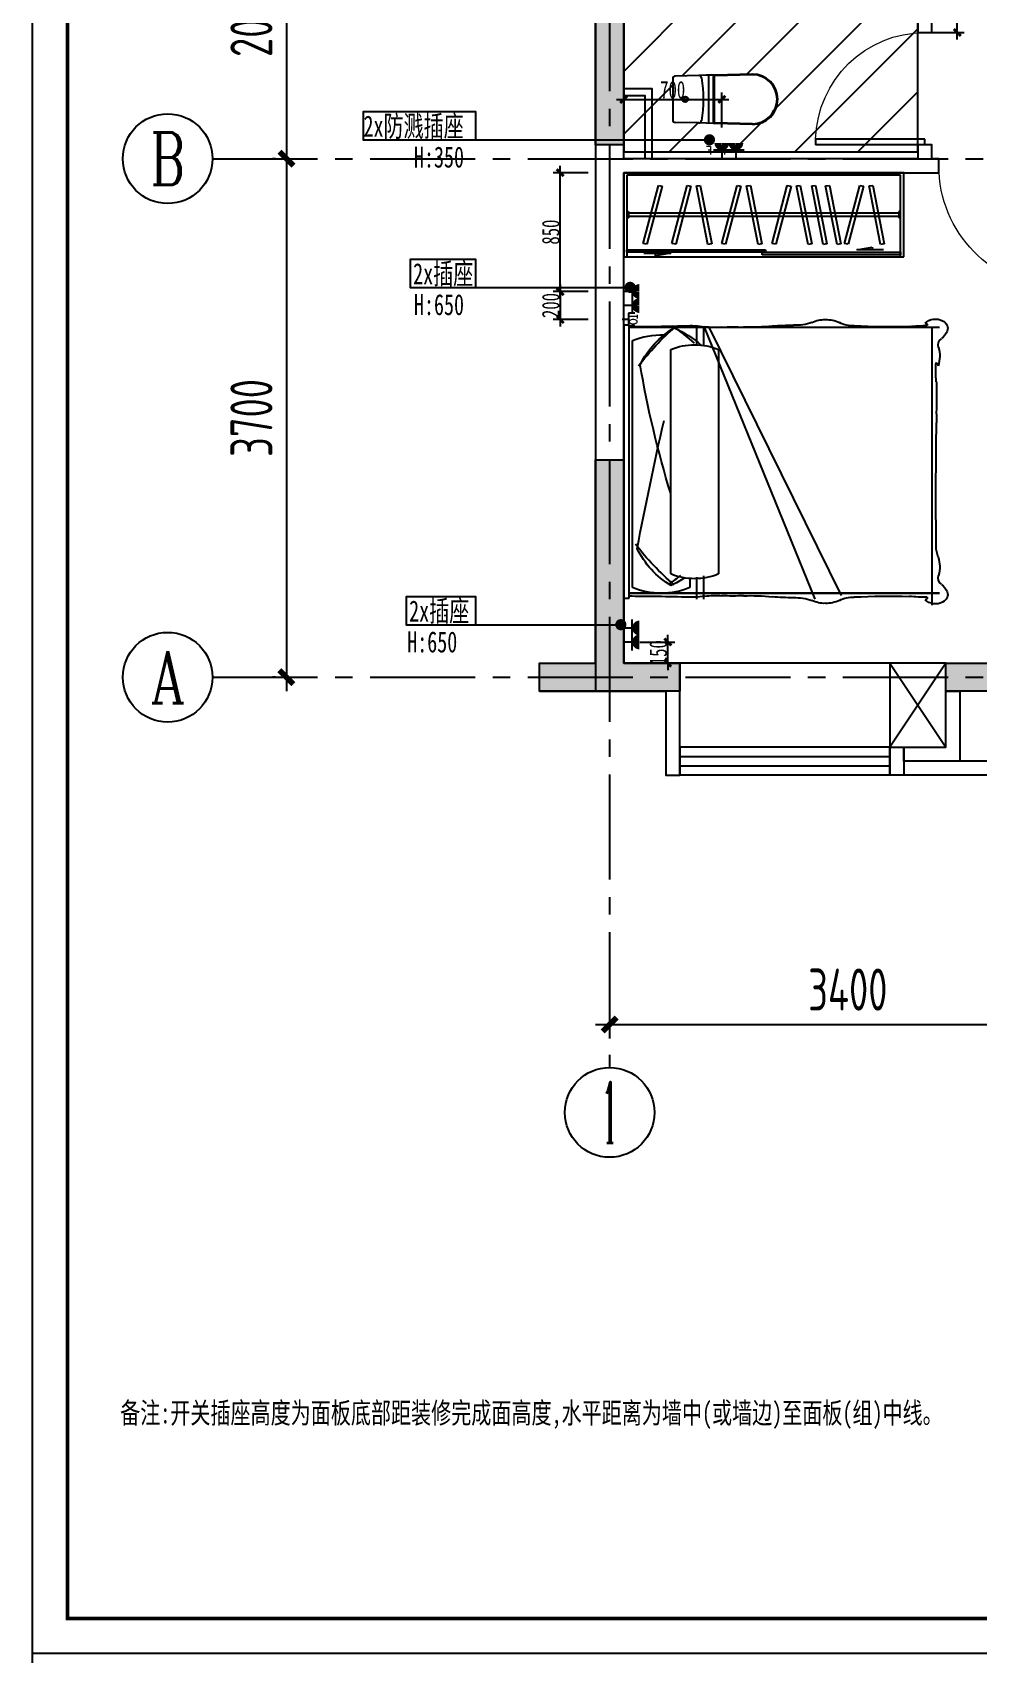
# Model space of a CAD drawing. Header units: millimetres. Extents: x -133666 to 880576, y -269375 to 86941.
# Drawn here: x 22354 to 29100, y -186999 to -175430 of the extents above; entities that cross this region are included whole.
import ezdxf
from ezdxf.enums import TextEntityAlignment as Align

# ---------------------------------------------------------------- set-up
doc = ezdxf.new("R2010")
doc.units = ezdxf.units.MM
doc.header["$LTSCALE"] = 1000
for name, pattern in [('CENTER', [50.8, 31.75, -6.35, 6.35, -6.35]), ('CENTER2', [1.125, 0.75, -0.125, 0.125, -0.125]), ('DASH', [0.35, 0.25, -0.1])]:
    doc.linetypes.add(name, pattern=pattern)
doc.layers.get('0').update_dxf_attribs({"linetype": 'CONTINUOUS'})
doc.layers.get('Defpoints').update_dxf_attribs({"color": 6, "linetype": 'CONTINUOUS'})
for name, color, linetype in [('6#轴网(1-4)20181120$0$11 12 17 18 19 20 21 22-ZW$0$AXIS_轴号_A', 8, 'CONTINUOUS'), ('6#轴网(1-4)20181120$0$11 12 17 18 19 20 21 22-ZW$0$AXIS_轴文_A', 8, 'CONTINUOUS'), ('6#轴网(1-4)20181120$0$AXIS_TEXT', 8, 'CONTINUOUS'), ('A-FUR', 8, 'CONTINUOUS'), ('A-Lvtry', 5, 'CONTINUOUS'), ('A-看线', 105, 'CONTINUOUS'), ('A-降板区域', 251, 'CONTINUOUS'), ('AXIS', 253, 'CENTER'), ('BORDER', 7, 'CONTINUOUS'), ('DIM', 3, 'CONTINUOUS'), ('M-机电点位(布局空间)', 7, 'CONTINUOUS'), ('PUB_HATCH', 8, 'CONTINUOUS'), ('PUB_TEXT', 7, 'CONTINUOUS'), ('WALL', 2, 'CONTINUOUS'), ('WINDOW', 4, 'CONTINUOUS'), ('ZZ001-PC 轮廓', 30, 'CONTINUOUS'), ('剪力墙', 6, 'CONTINUOUS'), ('栏杆', 142, 'CONTINUOUS')]:
    doc.layers.add(name, color=color, linetype=linetype)
doc.layers.add('S-ANNO-REVS', color=1, linetype='CONTINUOUS', true_color=0xff0000, plot=False)
doc.styles.add('6#轴网(1-4)20181120$0$11 12 17 18 19 20 21 22-ZW$0$_TCH_AXIS', font='COMPLEX', dxfattribs={"bigfont": 'GBCBIG'})
doc.styles.add('6#轴网(1-4)20181120$0$COMPLEX', font='COMPLEX')
doc.styles.add('DIM', font='', dxfattribs={"width": 0.7})
doc.styles.add('HZ', font='romans.shx', dxfattribs={"width": 0.9, "bigfont": 'bzhz.shx'})
doc.styles.add('ZZ', font='tssdeng.shx', dxfattribs={"width": 0.7, "bigfont": 'tssdchn.shx'})
doc.styles.add('黑体', font='simhei.ttf')
doc.styles.get('DIM').set_extended_font_data('SimSun')
doc.dimstyles.new('TSSD_100_100', dxfattribs={"dimtxt": 300, "dimasz": 100, "dimexe": 100, "dimexo": 250, "dimgap": 100, "dimtad": 1, "dimdec": 0, "dimzin": 0, "dimdsep": 46, "dimtxsty": 'ZZ', "dimblk": 'ARCHTICK', "dimcen": 0, "dimdle": 100, "dimclrd": 256, "dimclrt": 7, "dimadec": 0, "dimazin": 0, "dimtfac": 1, "dimtdec": 0, "dimtix": 1, "dimtmove": 2, "dimatfit": 3, "dimfxl": 0, "dimtolj": 1, "dimtzin": 0, "dimarcsym": 0})
doc.dimstyles.new('金螳螂1-50', dxfattribs={"dimscale": 50, "dimtxt": 2.5, "dimasz": 1, "dimexe": 1, "dimexo": 1, "dimgap": 0.1, "dimtad": 1, "dimdec": 0, "dimrnd": 5, "dimzin": 0, "dimdsep": 46, "dimtxsty": 'DIM', "dimblk": 'ARCHTICK', "dimcen": 2, "dimdle": 1, "dimclrd": 254, "dimclre": 254, "dimclrt": 30, "dimadec": 0, "dimazin": 0, "dimtfac": 1, "dimtdec": 0, "dimtix": 1, "dimtmove": 2, "dimatfit": 3, "dimldrblk": 'A', "dimfxl": 0, "dimtolj": 1, "dimtzin": 0, "dimarcsym": 0})

# ---------------------------------------------------------------- blocks, each defined once
blk = doc.blocks.new('u5g')
at = {"color": 8, "linetype": 'DASH', "ltscale": 20}
for p, q in [((20, -300), (30, -300)), ((20, -350), (30, -350)), ((30, -300), (30, -350)), ((1695, -312.5), (30, -312.5)), ((1695, -337.5), (30, -337.5)), ((1705, -300), (1695, -300)), ((1695, -300), (1695, -350)), ((1705, -350), (1695, -350))]:
    blk.add_line(p, q, dxfattribs=at)
at = {"color": 8, "ltscale": 20}
for p, q in [((1434.9, -595), (1530, -576.1)), ((1600.1, -595), (1434.9, -595)), ((1530, -576.1), (1530, -595)), ((124.9, -623), (290.1, -623)), ((290.1, -623), (195, -641.9)), ((195, -641.9), (195, -623))]:
    blk.add_line(p, q, dxfattribs=at)
at = {"linetype": 'DASH', "ltscale": 20}
for points in [[(1725, 0), (0, 0), (0, -650), (1725, -650)], [(20, -595), (872.5, -595), (872.5, -615), (20, -615)], [(852.5, -615), (1705, -615), (1705, -635), (852.5, -635)]]:
    blk.add_lwpolyline(points, close=True, dxfattribs=at)
blk.add_lwpolyline([(1705, -650), (1705, -20), (20, -20), (20, -650)], dxfattribs=at)
at = {"color": 8, "linetype": 'DASH', "ltscale": 20}
for points in [[(518.6, -554.1), (447.8, -102.1), (471, -98.4), (541.8, -550.4)], [(827.7, -554.1), (756.9, -102.1), (780.1, -98.4), (850.9, -550.4)], [(1135.1, -554.1), (1064.3, -102.1), (1087.5, -98.4), (1158.3, -550.4)], [(1228.3, -554.1), (1157.5, -102.1), (1180.7, -98.4), (1251.5, -550.4)], [(1313.9, -554.1), (1243.1, -102.1), (1266.3, -98.4), (1337.1, -550.4)], [(1581.2, -554.1), (1510.4, -102.1), (1533.7, -98.4), (1604.4, -550.4)], [(120.6, -547.7), (214.1, -99.8), (237.1, -104.6), (143.5, -552.5)], [(297.3, -547.7), (390.9, -99.8), (413.8, -104.6), (320.3, -552.5)], [(604.7, -547.7), (698.2, -99.8), (721.2, -104.6), (627.7, -552.5)], [(913.8, -547.7), (1007.3, -99.8), (1030.3, -104.6), (936.8, -552.5)], [(1360, -547.7), (1453.5, -99.8), (1476.5, -104.6), (1383, -552.5)]]:
    blk.add_lwpolyline(points, close=True, dxfattribs=at)
blk = doc.blocks.new('床-次')
for p, q in [((-40, 738), (-2254, 738, 0)), ((-40, 738), (-2254, 738, 0)), ((-2200, 738, 0), (-2200, -1247, 0)), ((-608, 738), (-1552, -1178, 0)), ((-575, 738), (-1364, -1204, 0)), ((-571, 738), (-571, 606)), ((-520, 738), (-520, 615)), ((-40, -1196, 0), (-40, 750)), ((-40, 750), (0, 750)), ((0, 750), (0, -1196, 0)), ((-63, -1122, 0), (-63, 641)), ((-678, 577), (-678, -1024, 0)), ((-336, -1024, 0), (-336, 577)), ((-571, -1037, 0), (-571, -1204, 0)), ((-520, -1046, 0), (-520, -1204, 0)), ((-473, -1057, 0), (-473, -1122, 0)), ((-40, -1158, 0), (-2254, -1158, 0)), ((-40, -1161, 0), (-2254, -1161, 0)), ((0, -1196, 0), (-40, -1196, 0)), ((0, -1196, 0), (0, -1196, 0))]:
    blk.add_line(p, q)
for centre, radius, start, end in [((-2251, 726, 0), 61.8, 114.6552, 197.0582), ((-2183, 764, 0), 138, 203.7061, 231.956), ((-2225, 689, 0), 106, 45.7841, 118.7213), ((-2151, 749, 0), 16, 93.3957, 183.4418), ((-2166, -467, 0), 1215, 83.9678, 90.0408), ((-1899, 5580, 0), 4841, 268.3597, 272.9952), ((-1636, 955), 209, 267.1562, 297.4576), ((-1447, 581), 210, 87.9632, 116.1276), ((-1431, 599), 192, 63.047, 92.6492), ((-1226, 1105), 355, 250.6064, 272.328), ((-1221, -1525), 2276, 85.9688, 89.7495), ((-909, 2045), 1309, 263.3302, 272.3581), ((-778, -774), 1513, 87.0776, 92.9224), ((-656, 1541), 806, 266.782, 275.5915), ((-481, 164), 584, 86.0367, 99.5331), ((-58, 47), 749, 113.8347, 131.4622), ((532, -530), 1549, 124.5749, 131.8881), ((-775, -20652), 21401, 88.4924, 89.1043), ((-1547, -637), 1811, 37.3131, 49.4206), ((-690, 186), 638, 26.4088, 59.0003), ((-160, -2198), 2940, 87.6616, 91.0116), ((-2298, 610, 0), 53.6, 340.2311, 55.8644), ((-2020, 531, 0), 236, 164.9987, 197.1808), ((-507, 162), 449, 67.6212, 112.3788), ((-268, 143), 539, 67.6212, 92.1024), ((-2203, 452, 0), 43.4, 129.0734, 167.946), ((-3162, 430, 0), 934, 354.9526, 3.4165), ((-7155, 1654, 0), 7136, 342.8602, 350.4427), ((5543, 272, 0), 7776, 179.4426, 181.0757), ((-1420, 79, 0), 813, 176.6723, 181.7242), ((-34508, -459, 0), 32279, 359.3428, 0.9116), ((-27131, -6036, 0), 27529, 10.8714, 12.8171), ((-2020, -974, 0), 236, 162.8192, 195.0013), ((-2529, -808, 0), 300, 341.3052, 356.0421), ((-1524, 287, 0), 1811, 309.9646, 322.6869), ((-667, -560, 0), 638, 300.9997, 333.5912), ((-2298, -1053, 0), 53.6, 304.1356, 19.7689), ((-507, -609, 0), 449, 247.6212, 292.3788), ((555, 180, 0), 1549, 231.6372, 235.4251), ((-2251, -1169, 0), 61.8, 162.9418, 245.3448), ((-2183, -1207, 0), 138, 128.044, 156.2939), ((-268, -623, 0), 539, 247.6212, 292.3788), ((-35, -421, 0), 749, 237.4638, 246.1653), ((-2225, -1132, 0), 106, 241.2787, 314.2159), ((-2166, 24, 0), 1215, 269.9592, 276.0322), ((-2151, -1192, 0), 16, 176.5582, 266.6043), ((-1899, -6023, 0), 4841, 87.0048, 91.6403), ((-1636, -1398, 0), 209, 62.5424, 92.8438), ((-1447, -1024, 0), 210, 243.8724, 272.0368), ((-1431, -1042, 0), 192, 267.3508, 296.953), ((-1226, -1548, 0), 355, 87.672, 109.3936), ((-1221, 1082, 0), 2276, 270.2505, 274.0312), ((-909, -2488, 0), 1309, 87.6419, 96.6698), ((-778, 331, 0), 1513, 267.0776, 272.9224), ((-656, -1984, 0), 806, 84.4085, 93.218), ((-481, -607, 0), 584, 260.4669, 273.9633), ((-775, 20209, 0), 21401, 270.8957, 271.5076), ((-160, 1755, 0), 2940, 268.9884, 272.3384)]:
    blk.add_arc(centre, radius, start, end)
blk = doc.blocks.new('6#轴网(1-4)20181120$0$_AXISO')
at = {"color": 8}
blk.add_circle((0, 0), 0.5, dxfattribs=at)
at = {"layer": '6#轴网(1-4)20181120$0$AXIS_TEXT', "color": 8, "style": '6#轴网(1-4)20181120$0$COMPLEX', "width": 1.041667}
blk.add_attdef('A', text='', height=0.56, dxfattribs=at).set_placement((-0.25, -0.28), (0.25, -0.28), align=Align.FIT)
blk = doc.blocks.new('_ArchTick')
at = {"color": 0, "linetype": 'ByBlock', "const_width": 0.4}
blk.add_lwpolyline([(-0.5, -0.5), (0.5, 0.5)], dxfattribs=at)
blk = doc.blocks.new('*D349')
at = {"layer": 'Defpoints', "color": 0, "transparency": 16777216}
for p in [(3400, -1600), (0, -1725), (3400, -2379)]:
    blk.add_point(p, dxfattribs=at)
at = {"layer": 'DIM', "color": 0, "lineweight": -2, "transparency": 16777216}
for p, q in [((3400, -1850), (3400, -2479)), ((0, -1975), (0, -2479))]:
    blk.add_line(p, q, dxfattribs=at)
at = {"layer": 'DIM', "lineweight": -2, "transparency": 16777216}
blk.add_line((-100, -2379), (3500, -2379), dxfattribs=at)
at = {"layer": 'DIM', "lineweight": -2, "transparency": 16777216, "xscale": 100, "yscale": 100, "zscale": 100, "rotation": 180}
blk.add_blockref('_ArchTick', (0, -2379), dxfattribs=at)
at = {"layer": 'DIM', "lineweight": -2, "transparency": 16777216, "xscale": 100, "yscale": 100, "zscale": 100}
blk.add_blockref('_ArchTick', (3400, -2379), dxfattribs=at)
at = {"layer": 'DIM', "color": 7, "transparency": 16777216, "insert": (1700, -2129), "char_height": 300, "attachment_point": 5, "style": 'ZZ'}
blk.add_mtext('\\A1;3400', dxfattribs=at)
blk = doc.blocks.new('*D351')
at = {"layer": 'Defpoints', "color": 0, "transparency": 16777216}
for p in [(-2135, 5800), (-2307, 3800), (-2135, 3800)]:
    blk.add_point(p, dxfattribs=at)
at = {"layer": 'DIM', "lineweight": -2, "transparency": 16777216}
blk.add_line((-2307, 5900), (-2307, 3700), dxfattribs=at)
at = {"layer": 'DIM', "color": 0, "lineweight": -2, "transparency": 16777216}
for p, q in [((-2385, 5800), (-2407, 5800)), ((-2385, 3800), (-2407, 3800))]:
    blk.add_line(p, q, dxfattribs=at)
at = {"layer": 'DIM', "lineweight": -2, "transparency": 16777216, "xscale": 100, "yscale": 100, "zscale": 100}
for p, rotation in [((-2307, 5800), 90), ((-2307, 3800), 270)]:
    blk.add_blockref('_ArchTick', p, dxfattribs=dict(at, rotation=rotation))
at = {"layer": 'DIM', "color": 7, "transparency": 16777216, "insert": (-2557, 4800), "char_height": 300, "attachment_point": 5, "rotation": 90, "style": 'ZZ'}
blk.add_mtext('\\A1;2000', dxfattribs=at)
blk = doc.blocks.new('*D352')
at = {"layer": 'Defpoints', "color": 0, "transparency": 16777216}
for p in [(-2135, 3800), (-2307, 100), (-2135, 100)]:
    blk.add_point(p, dxfattribs=at)
at = {"layer": 'DIM', "lineweight": -2, "transparency": 16777216}
blk.add_line((-2307, 3900), (-2307, 0), dxfattribs=at)
at = {"layer": 'DIM', "color": 0, "lineweight": -2, "transparency": 16777216}
for p, q in [((-2385, 3800), (-2407, 3800)), ((-2385, 100), (-2407, 100))]:
    blk.add_line(p, q, dxfattribs=at)
at = {"layer": 'DIM', "lineweight": -2, "transparency": 16777216, "xscale": 100, "yscale": 100, "zscale": 100}
for p, rotation in [((-2307, 3800), 90), ((-2307, 100), 270)]:
    blk.add_blockref('_ArchTick', p, dxfattribs=dict(at, rotation=rotation))
at = {"layer": 'DIM', "color": 7, "transparency": 16777216, "insert": (-2557, 1950), "char_height": 300, "attachment_point": 5, "rotation": 90, "style": 'ZZ'}
blk.add_mtext('\\A1;3700', dxfattribs=at)
blk = doc.blocks.new('$TCHSYS$WIN2D')
for p, q in [((-0.5, 0.5), (0.5, 0.5)), ((-0.5, 0.5), (-0.5, -0.5)), ((0.5, 0.5), (0.5, -0.5)), ((0.5, 0.1667), (-0.5, 0.1667)), ((0.5, -0.1667), (-0.5, -0.1667)), ((-0.5, -0.5), (0.5, -0.5))]:
    blk.add_line(p, q)
blk = doc.blocks.new('$DorLib2D$00000001')
for p, q in [((0.45, 0.975), (0.5, 0.975)), ((0.45, 0), (0.45, 0.975)), ((0.5, 0), (0.5, 0.975)), ((0.5, 0), (0.45, 0))]:
    blk.add_line(p, q)
at = {"lineweight": 13}
blk.add_arc((0.475, 0), 0.975, 91.4693, 180, dxfattribs=at)
blk = doc.blocks.new('A$C2EEA3612')
at = {"linetype": 'Continuous'}
for p, q in [((-180, 570), (-173, 300)), ((-175, 570), (-168, 300)), ((175, 570), (168, 300)), ((180, 570), (173, 300)), ((-173, 300), (-171, 240)), ((-172, 255), (172, 255)), ((-171, 240), (-169, 187)), ((-163, 295), (163, 295)), ((-163, 290), (163, 290)), ((171, 240), (169, 187)), ((173, 300), (171, 240)), ((-169, 187), (-166, 19)), ((169, 187), (166, 19)), ((-146, 0), (146, 0))]:
    blk.add_line(p, q, dxfattribs=at)
for radius in [20, 15]:
    blk.add_circle((0, 90), radius, dxfattribs=at)
for centre, radius, start, end in [((0, 570), 180, 0, 180), ((0, 570), 175, 0, 180), ((-163, 300), 10, 181.7534, 270), ((-163, 300), 5, 181.7534, 270), ((163, 300), 5, 270, 358.2466), ((163, 300), 10, 270, 358.2466), ((-149, 187), 20, 99.8557, 181.7534), ((0, -673), 893, 80.1443, 99.8557), ((149, 187), 20, 358.2466, 80.1443), ((-146, 20), 20, 181.7534, 270), ((146, 20), 20, 270, 358.2466)]:
    blk.add_arc(centre, radius, start, end, dxfattribs=at)
blk = doc.blocks.new('g3wr')
at = {"color": 251}
blk.add_wipeout([(92376, 176270), (92376, 176416), (92376, 176562), (92382, 176575), (92396, 176582), (92459, 176583), (92576, 176581), (92666, 176589), (92736, 176588), (92946, 176596), (92946, 176591), (93057, 176558), (93057, 176558), (93126, 176416), (93076, 176298), (92946, 176236), (92831, 176244), (92676, 176243), (92576, 176251), (92396, 176250)], dxfattribs=at)
at = {"xscale": -1, "rotation": 270}
blk.add_blockref('A$C2EEA3612', (92376, 176416), dxfattribs=at)
blk = doc.blocks.new('B20190310213323')
at = {"layer": 'PUB_HATCH'}
for points in [[(0, 5900), (200, 5900), (200, 3900), (0, 3900), (0, 5700)], [(-400, 0), (-400, 200), (0, 200), (0, 1650), (200, 1650), (200, 200), (600, 200), (600, 0)], [(3400, 200), (3400, 1650), (3600, 1650), (3600, 0), (2500, 0), (2500, 200)]]:
    blk.add_hatch(color=256, dxfattribs=at).paths.add_polyline_path(points)
at = {"layer": 'A-看线'}
blk.add_lwpolyline([(2100, 200), (600, 200)], dxfattribs=at)
at = {"layer": 'WALL'}
for points in [[(1000, 5800), (1000, 8800), (1500, 8800), (1500, 9000), (800, 9000), (800, 5700), (2300, 5700), (2300, 4700), (2400, 4700), (2400, 5700), (2450, 5700), (2450, 5800)], [(2200, -400), (2500, -400), (2500, 0), (2600, 0), (2600, -500), (2200, -500)], [(2100, -400), (2200, -400), (2200, -600), (2100, -600)]]:
    blk.add_lwpolyline(points, close=True, dxfattribs=at)
for points in [[(600, -400), (600, 200), (200, 200), (200, 3700), (2450, 3700), (2450, 3800), (2400, 3800), (2400, 3900), (2300, 3900), (2300, 3800), (200, 3800), (200, 6500), (0, 6500), (0, 0), (500, 0), (500, -600), (600, -600), (600, -400)], [(200, 4300), (400, 4300), (400, 3800)], [(200, 4250), (350, 4250), (350, 3800)], [(3600, 1650), (3600, 200), (4000, 200), (4000, 0), (3500, 0), (3500, -600), (3400, -600), (3400, 0), (2500, 0), (2500, 0), (2500, 200), (2500, 200), (2500, 200), (3400, 200), (3400, 1650)]]:
    blk.add_lwpolyline(points, dxfattribs=at)
at = {"layer": '剪力墙', "elevation": 0}
for points in [[(0, 5900), (200, 5900), (200, 3900), (0, 3900), (0, 5700)], [(3400, 200), (3400, 1650), (3600, 1650), (3600, 0), (2500, 0), (2500, 200)]]:
    blk.add_lwpolyline(points, close=True, dxfattribs=at)
blk.add_lwpolyline([(-400, 0), (-400, 200), (0, 200), (0, 1650), (200, 1650), (200, 200), (600, 200), (600, 0), (-400, 0), (200, 0)], dxfattribs=at)
at = {"layer": '栏杆'}
for points in [[(3400, -500), (2200, -500)], [(3400, -600), (2200, -600)]]:
    blk.add_lwpolyline(points, dxfattribs=at)
at = {"layer": 'WINDOW'}
for p, xscale, yscale, zscale, rotation in [((2350, 4300), -800, 800, 800, 90), ((2900, 3750), -900, 900, -900, 180)]:
    blk.add_blockref('$DorLib2D$00000001', p, dxfattribs=dict(at, xscale=xscale, yscale=yscale, zscale=zscale, rotation=rotation))
at = {"layer": 'WINDOW', "xscale": -1500, "yscale": 200, "zscale": 1500}
blk.add_blockref('$TCHSYS$WIN2D', (1350, -500), dxfattribs=at)
at = {"layer": 'A-Lvtry', "ltscale": 3, "extrusion": (0, 0, -1), "zscale": -1, "rotation": 180}
blk.add_blockref('g3wr', (91826, 180640), dxfattribs=at)
blk = doc.blocks.new('B20190319225928')
at = {"layer": 'BORDER'}
blk.add_lwpolyline([(0, 0), (0, 29700), (42000, 29700), (42000, 0)], close=True, dxfattribs=at)
at = {"layer": 'BORDER', "const_width": 50}
blk.add_lwpolyline([(2500, 500), (2500, 29200), (41500, 29200), (41500, 500)], close=True, dxfattribs=at)
blk = doc.blocks.new('二极 三极单相插座  暗装')
for p, q in [((-54, 55), (54, 55)), ((0, 55), (0, 0))]:
    blk.add_line(p, q)
at = {"const_width": 47.2}
blk.add_lwpolyline([(24, 101, -0.414214), (0, 78, -0.414214), (-24, 101, -0.414214)], format="xyb", dxfattribs=at)
blk = doc.blocks.new('墙面防潮插座 暗装')
for p, q in [((-54, 55), (54, 55)), ((0, 55), (0, 0))]:
    blk.add_line(p, q)
at = {"const_width": 47.2}
blk.add_lwpolyline([(24, 101, -0.414214), (0, 78, -0.414214), (-24, 101, -0.414214)], format="xyb", dxfattribs=at)
at = {"style": 'HZ', "width": 0.9}
blk.add_text('F', height=50, dxfattribs=at).set_placement((83, 53), align=Align.MIDDLE)
blk = doc.blocks.new('*D1199')
at = {"layer": 'Defpoints', "color": 0, "transparency": 16777216}
for p in [(26574, -179780), (26889, -179780), (26574, -179931)]:
    blk.add_point(p, dxfattribs=at)
at = {"layer": 'DIM', "color": 254, "lineweight": -2, "transparency": 16777216}
for p, q in [((26889, -179780), (26889, -179730)), ((26689, -179780), (26939, -179780)), ((26889, -179931), (26889, -179780)), ((26689, -179931), (26939, -179931)), ((26889, -179931), (26889, -179981))]:
    blk.add_line(p, q, dxfattribs=at)
at = {"layer": 'DIM', "color": 254, "lineweight": -2, "transparency": 16777216, "xscale": 50, "yscale": 50, "zscale": 50}
for p, rotation in [((26889, -179780), 270), ((26889, -179931), 90)]:
    blk.add_blockref('_ArchTick', p, dxfattribs=dict(at, rotation=rotation))
at = {"layer": 'DIM', "color": 30, "transparency": 16777216, "insert": (26821, -179856), "char_height": 125, "attachment_point": 5, "rotation": 90, "style": 'DIM'}
blk.add_mtext('\\A1;150', dxfattribs=at)
blk = doc.blocks.new('A')
for p, q in [((-0.37, 0), (-2.13, 0)), ((-1.44, 1.15), (-1.09, 1.44)), ((-1.44, 1.15), (-0.37, 0)), ((-1.44, -1.15), (-0.37, 0)), ((-1.09, 1.44), (0, 0)), ((-1.09, -1.44), (0, 0)), ((-1.44, -1.15), (-1.09, -1.44))]:
    blk.add_line(p, q)
for points in [[(-1.44, 1.15), (-1.09, 1.44), (-0.37, 0), (0, 0)], [(-1.44, -1.15), (-1.09, -1.44), (-0.37, 0), (0, 0)]]:
    blk.add_solid(points)
blk = doc.blocks.new('*D1200')
at = {"layer": 'Defpoints', "color": 0, "transparency": 16777216}
for p in [(26121, -176431), (26574, -176431), (26600, -177280)]:
    blk.add_point(p, dxfattribs=at)
at = {"layer": 'DIM', "color": 254, "lineweight": -2, "transparency": 16777216}
for p, q in [((26121, -177330), (26121, -176381)), ((26321, -176431), (26071, -176431)), ((26321, -177280), (26071, -177280))]:
    blk.add_line(p, q, dxfattribs=at)
at = {"layer": 'DIM', "color": 254, "lineweight": -2, "transparency": 16777216, "xscale": 50, "yscale": 50, "zscale": 50}
for p, rotation in [((26121, -176431), 90), ((26121, -177280), 270)]:
    blk.add_blockref('_ArchTick', p, dxfattribs=dict(at, rotation=rotation))
at = {"layer": 'DIM', "color": 30, "transparency": 16777216, "insert": (26054, -176855), "char_height": 125, "attachment_point": 5, "rotation": 90, "style": 'DIM'}
blk.add_mtext('\\A1;850', dxfattribs=at)
blk = doc.blocks.new('*D1206')
at = {"layer": 'Defpoints', "color": 0, "transparency": 16777216}
for p in [(27275, -175908), (26574, -176331), (27275, -176331)]:
    blk.add_point(p, dxfattribs=at)
at = {"layer": 'DIM', "color": 254, "lineweight": -2, "transparency": 16777216}
for p, q in [((26524, -175908), (27325, -175908)), ((26574, -176108), (26574, -175858)), ((27275, -176108), (27275, -175858))]:
    blk.add_line(p, q, dxfattribs=at)
at = {"layer": 'DIM', "color": 254, "lineweight": -2, "transparency": 16777216, "xscale": 50, "yscale": 50, "zscale": 50, "rotation": 180}
blk.add_blockref('_ArchTick', (26574, -175908), dxfattribs=at)
at = {"layer": 'DIM', "color": 254, "lineweight": -2, "transparency": 16777216, "xscale": 50, "yscale": 50, "zscale": 50}
blk.add_blockref('_ArchTick', (27275, -175908), dxfattribs=at)
at = {"layer": 'DIM', "color": 30, "transparency": 16777216, "insert": (26924, -175840), "char_height": 125, "attachment_point": 5, "style": 'DIM'}
blk.add_mtext('\\A1;700', dxfattribs=at)
blk = doc.blocks.new('*D1207')
at = {"layer": 'Defpoints', "color": 0, "transparency": 16777216}
for p in [(28674, -174931), (28955, -174931), (28674, -175431)]:
    blk.add_point(p, dxfattribs=at)
at = {"layer": 'DIM', "color": 254, "lineweight": -2, "transparency": 16777216}
for p, q in [((28955, -175481), (28955, -174881)), ((28755, -174931), (29005, -174931)), ((28755, -175431), (29005, -175431))]:
    blk.add_line(p, q, dxfattribs=at)
at = {"layer": 'DIM', "color": 254, "lineweight": -2, "transparency": 16777216, "xscale": 50, "yscale": 50, "zscale": 50}
for p, rotation in [((28955, -174931), 90), ((28955, -175431), 270)]:
    blk.add_blockref('_ArchTick', p, dxfattribs=dict(at, rotation=rotation))
at = {"layer": 'DIM', "color": 30, "transparency": 16777216, "insert": (28887, -175181), "char_height": 125, "attachment_point": 5, "rotation": 90, "style": 'DIM'}
blk.add_mtext('\\A1;500', dxfattribs=at)
blk = doc.blocks.new('墙面安装电脑信息插座')
at = {"linetype": 'Continuous'}
for p, q in [((-40, 80), (-40, 40)), ((-40, 40), (40, 40)), ((0, 40), (0, 0)), ((40, 80), (40, 40))]:
    blk.add_line(p, q, dxfattribs=at)
at = {"style": 'HZ', "width": 0.8}
blk.add_text('TO', height=50, dxfattribs=at).set_placement((0, 70), align=Align.MIDDLE)
blk = doc.blocks.new('*D1210')
at = {"layer": 'Defpoints', "color": 0, "transparency": 16777216}
for p in [(26600, -177280), (26121, -177479), (26600, -177479)]:
    blk.add_point(p, dxfattribs=at)
at = {"layer": 'DIM', "color": 254, "lineweight": -2, "transparency": 16777216}
for p, q in [((26321, -177280), (26071, -177280)), ((26121, -177230), (26121, -177529)), ((26321, -177479), (26071, -177479))]:
    blk.add_line(p, q, dxfattribs=at)
at = {"layer": 'DIM', "color": 254, "lineweight": -2, "transparency": 16777216, "xscale": 50, "yscale": 50, "zscale": 50}
for p, rotation in [((26121, -177280), 90), ((26121, -177479), 270)]:
    blk.add_blockref('_ArchTick', p, dxfattribs=dict(at, rotation=rotation))
at = {"layer": 'DIM', "color": 30, "transparency": 16777216, "insert": (26054, -177379), "char_height": 125, "attachment_point": 5, "rotation": 90, "style": 'DIM'}
blk.add_mtext('\\A1;200', dxfattribs=at)
blk = doc.blocks.new('B20190222125856')
at = {"layer": 'AXIS', "linetype": 'CENTER2'}
for p, q in [((0, 11781), (0, -2685.7)), ((-2834.7, 3800), (9118.1, 3800)), ((-2834.7, 100), (9118.1, 100))]:
    blk.add_line(p, q, dxfattribs=at)
at = {"layer": '6#轴网(1-4)20181120$0$11 12 17 18 19 20 21 22-ZW$0$AXIS_轴号_A', "color": 6}
ref = blk.add_blockref('6#轴网(1-4)20181120$0$_AXISO', (-3154.7, 3800), dxfattribs=dict(at, xscale=640, yscale=640, zscale=640))
ref.add_attrib('A', 'B', dxfattribs={"layer": '6#轴网(1-4)20181120$0$11 12 17 18 19 20 21 22-ZW$0$AXIS_轴文_A', "height": 372.8, "style": '6#轴网(1-4)20181120$0$11 12 17 18 19 20 21 22-ZW$0$_TCH_AXIS', "width": 0.823529}).set_placement((-3278.9, 3613.6), (-3030.4, 3613.6), align=Align.FIT)
ref = blk.add_blockref('6#轴网(1-4)20181120$0$_AXISO', (-3154.7, 100), dxfattribs=dict(at, xscale=640, yscale=640, zscale=640))
ref.add_attrib('A', 'A', dxfattribs={"layer": '6#轴网(1-4)20181120$0$11 12 17 18 19 20 21 22-ZW$0$AXIS_轴文_A', "height": 372.8, "style": '6#轴网(1-4)20181120$0$11 12 17 18 19 20 21 22-ZW$0$_TCH_AXIS', "width": 0.777778}).set_placement((-3278.9, -86.4), (-3030.4, -86.4), align=Align.FIT)
at = {"layer": '6#轴网(1-4)20181120$0$11 12 17 18 19 20 21 22-ZW$0$AXIS_轴号_A'}
ref = blk.add_blockref('6#轴网(1-4)20181120$0$_AXISO', (0, -3005.7), dxfattribs=dict(at, xscale=640, yscale=640, zscale=640))
ref.add_attrib('A', '1', dxfattribs={"layer": '6#轴网(1-4)20181120$0$11 12 17 18 19 20 21 22-ZW$0$AXIS_轴文_A', "height": 435.8, "style": '6#轴网(1-4)20181120$0$11 12 17 18 19 20 21 22-ZW$0$_TCH_AXIS', "width": 0.555556}).set_placement((-51.9, -3223.6), (51.9, -3223.6), align=Align.FIT)
at = {"layer": 'DIM'}
for base, p1, p2, picture, middle in [((-2307.2, 3800), (-2134.7, 5800), (-2134.7, 3800), '*D351', (-2557.2, 4800)), ((-2307.2, 100), (-2134.7, 3800), (-2134.7, 100), '*D352', (-2557.2, 1950))]:
    dim = blk.add_linear_dim(base=base, p1=p1, p2=p2, angle=90, dimstyle='TSSD_100_100', dxfattribs=at)
    dim.commit()
    dim.dimension.update_dxf_attribs({"geometry": picture, "text_midpoint": middle})
dim = blk.add_linear_dim(base=(3400, -2379.1), p1=(0, -1724.9), p2=(3400, -1600), dimstyle='TSSD_100_100', dxfattribs=at)
dim.commit()
dim.dimension.update_dxf_attribs({"geometry": '*D349', "text_midpoint": (1700, -2129.1)})

msp = doc.modelspace()

# ---------------------------------------------------------------- hatches: boundary and pattern name
at = {"layer": 'A-降板区域'}
h = msp.add_hatch(dxfattribs=at)
h.set_pattern_fill('ANSI31', color=256, scale=100, style=0)
h.set_pattern_definition([(45, (0, -111581.3), (-224.5064, 224.5064), [])])
h.paths.add_polyline_path([(28674, -174431.2), (27674, -174431.2), (27674, -175131.2), (26574, -175131.2), (26574, -176281.2), (28674, -176281.2)])

# ---------------------------------------------------------------- linework, layer by layer
at = {"layer": 'PUB_TEXT'}
for points in [[(25518.6, -176196.3), (25518.6, -175997.5), (24713.8, -175997.5), (24713.8, -176196.3)], [(25518.6, -177249.5), (25518.6, -177050.6), (25050.1, -177050.6), (25050.1, -177249.5)], [(25518.6, -179656.5), (25518.6, -179457.6), (25021.6, -179457.6), (25021.6, -179656.5)]]:
    msp.add_lwpolyline(points, close=True, dxfattribs=at)
at = {"layer": 'ZZ001-PC 轮廓'}
msp.add_xline((22353.8, -133793.6), (0, 1), dxfattribs=at)

# ---------------------------------------------------------------- block references
at = {"layer": 'A-FUR', "xscale": 1.159400000236928, "yscale": 0.9231000000145286}
msp.add_blockref('u5g', (26574, -176431.2), dxfattribs=at)
at = {"layer": 'A-FUR', "extrusion": (-1.25171e-07, 4.56361e-07, -1), "zscale": -1.000000000000007}
msp.add_blockref('床-次', (-26574, -178270.2, -0.2), dxfattribs=at)
at = {"layer": 'DIM'}
msp.add_blockref('B20190222125856', (26474, -180131.2), dxfattribs=at)

# ---------------------------------------------------------------- texts
at = {"layer": 'PUB_TEXT', "style": '黑体', "width": 0.7}
for s, p in [('2x防溅插座', (24716.9, -176173.6)), ('H:350', (25077.3, -176394.3)), ('2x插座', (25071.3, -177226.8)), ('H:650', (25077.3, -177447.4)), ('2x插座', (25042.7, -179633.7)), ('H:650', (25029.1, -179854.4))]:
    msp.add_text(s, height=150, dxfattribs=at).set_placement(p)

# ---------------------------------------------------------------- next in the draw order: block references
at = {"layer": 'WALL'}
msp.add_blockref('B20190310213323', (26374, -180131.2), dxfattribs=at)

# ---------------------------------------------------------------- next in the draw order: linework, layer by layer
at = {"layer": 'A-降板区域'}
msp.add_lwpolyline([(28674, -174431.2), (27674, -174431.2), (27674, -175131.2), (27674, -175131.2), (26574, -175131.2), (26574, -176281.2), (28674, -176281.2)], close=True, dxfattribs=at)
at = {"layer": 'PUB_TEXT'}
for p, q in [((25518.6, -176196.3), (27186.3, -176196.3)), ((25518.6, -177249.5), (26620.2, -177249.5)), ((25452.3, -179656.5), (26554, -179656.5))]:
    msp.add_line(p, q, dxfattribs=at)
at = {"layer": 'PUB_TEXT', "const_width": 40}
for points in [[(27186.3, -176216.3, 1), (27186.3, -176176.3, 1)], [(26620.2, -177269.5, 1), (26620.2, -177229.5, 1)], [(26554, -179676.5, 1), (26554, -179636.5, 1)]]:
    msp.add_lwpolyline(points, format="xyb", close=True, dxfattribs=at)
at = {"layer": 'S-ANNO-REVS'}
for p, q in [((28874, -179931.2), (28474, -180531.2)), ((28474, -179931.2), (28874, -180531.2))]:
    msp.add_line(p, q, dxfattribs=at)
msp.add_lwpolyline([(28874, -179931.2), (28474, -179931.2), (28474, -180531.2), (28874, -180531.2)], close=True, dxfattribs=at)

# ---------------------------------------------------------------- next in the draw order: block references
at = {"layer": 'M-机电点位(布局空间)', "color": 200, "xscale": -1.111111111124046, "yscale": 1.111111111094942, "zscale": 1.111111111111111}
for p in [(27274.9, -176331.2), (27374.9, -176331.2)]:
    msp.add_blockref('墙面防潮插座 暗装', p, dxfattribs=at)
at = {"layer": 'M-机电点位(布局空间)', "color": 7, "yscale": 1.111111111124046, "rotation": 270}
for name, p, xscale, zscale in [('二极 三极单相插座  暗装', (26574, -177279), 1.111111111124046, 1.111111111124046), ('二极 三极单相插座  暗装', (26574, -177379), 1.111111111124046, 1.111111111124046), ('墙面安装电脑信息插座', (26564.3, -177479), 1.111111111124046, 1.111111111124046), ('二极 三极单相插座  暗装', (26574, -179680.1), -1.111111111124046, 1.111111111111111), ('二极 三极单相插座  暗装', (26574, -179780.1), -1.111111111124046, 1.111111111111111)]:
    msp.add_blockref(name, p, dxfattribs=dict(at, xscale=xscale, zscale=zscale))
at = {"layer": 'WALL', "xscale": 0.5, "yscale": 0.5, "zscale": 0.5, "rotation": 270}
msp.add_blockref('B20190319225928', (22353.8, -165998.5), dxfattribs=at)

# ---------------------------------------------------------------- next in the draw order: texts
at = {"layer": 'PUB_TEXT', "style": '黑体', "width": 0.7}
msp.add_text('备注:开关插座高度为面板底部距装修完成面高度,水平距离为墙中(或墙边)至面板(组)中线。', height=150, dxfattribs=at).set_placement((22980.2, -185355.9))

# ---------------------------------------------------------------- next in the draw order: dimensions: what is measured, and where the dimension line sits
at = {"layer": 'DIM'}
for base, p1, p2, picture, middle in [((28954.9, -174931.2), (28674, -175431.2), (28674, -174931.2), '*D1207', (28887.4, -175181.2)), ((26121.1, -176431.2), (26600.2, -177279.5), (26574, -176431.2), '*D1200', (26053.6, -176855.4)), ((26121.1443, -177479.0435), (26600.1965, -177279.5153), (26600.1965, -177479.0435), '*D1210', (26053.6443, -177379.2794)), ((26888.5, -179780.1), (26574, -179931.2), (26574, -179780.1), '*D1199', (26821, -179855.7))]:
    dim = msp.add_linear_dim(base=base, p1=p1, p2=p2, angle=90, dimstyle='金螳螂1-50', dxfattribs=at)
    dim.commit()
    dim.dimension.update_dxf_attribs({"geometry": picture, "text_midpoint": middle})
dim = msp.add_linear_dim(base=(27274.9, -175907.7), p1=(26574, -176331.2), p2=(27274.9, -176331.2), dimstyle='金螳螂1-50', dxfattribs=at)
dim.commit()
dim.dimension.update_dxf_attribs({"geometry": '*D1206', "text_midpoint": (26924.5, -175840.2)})

doc.saveas('drawing.dxf')
